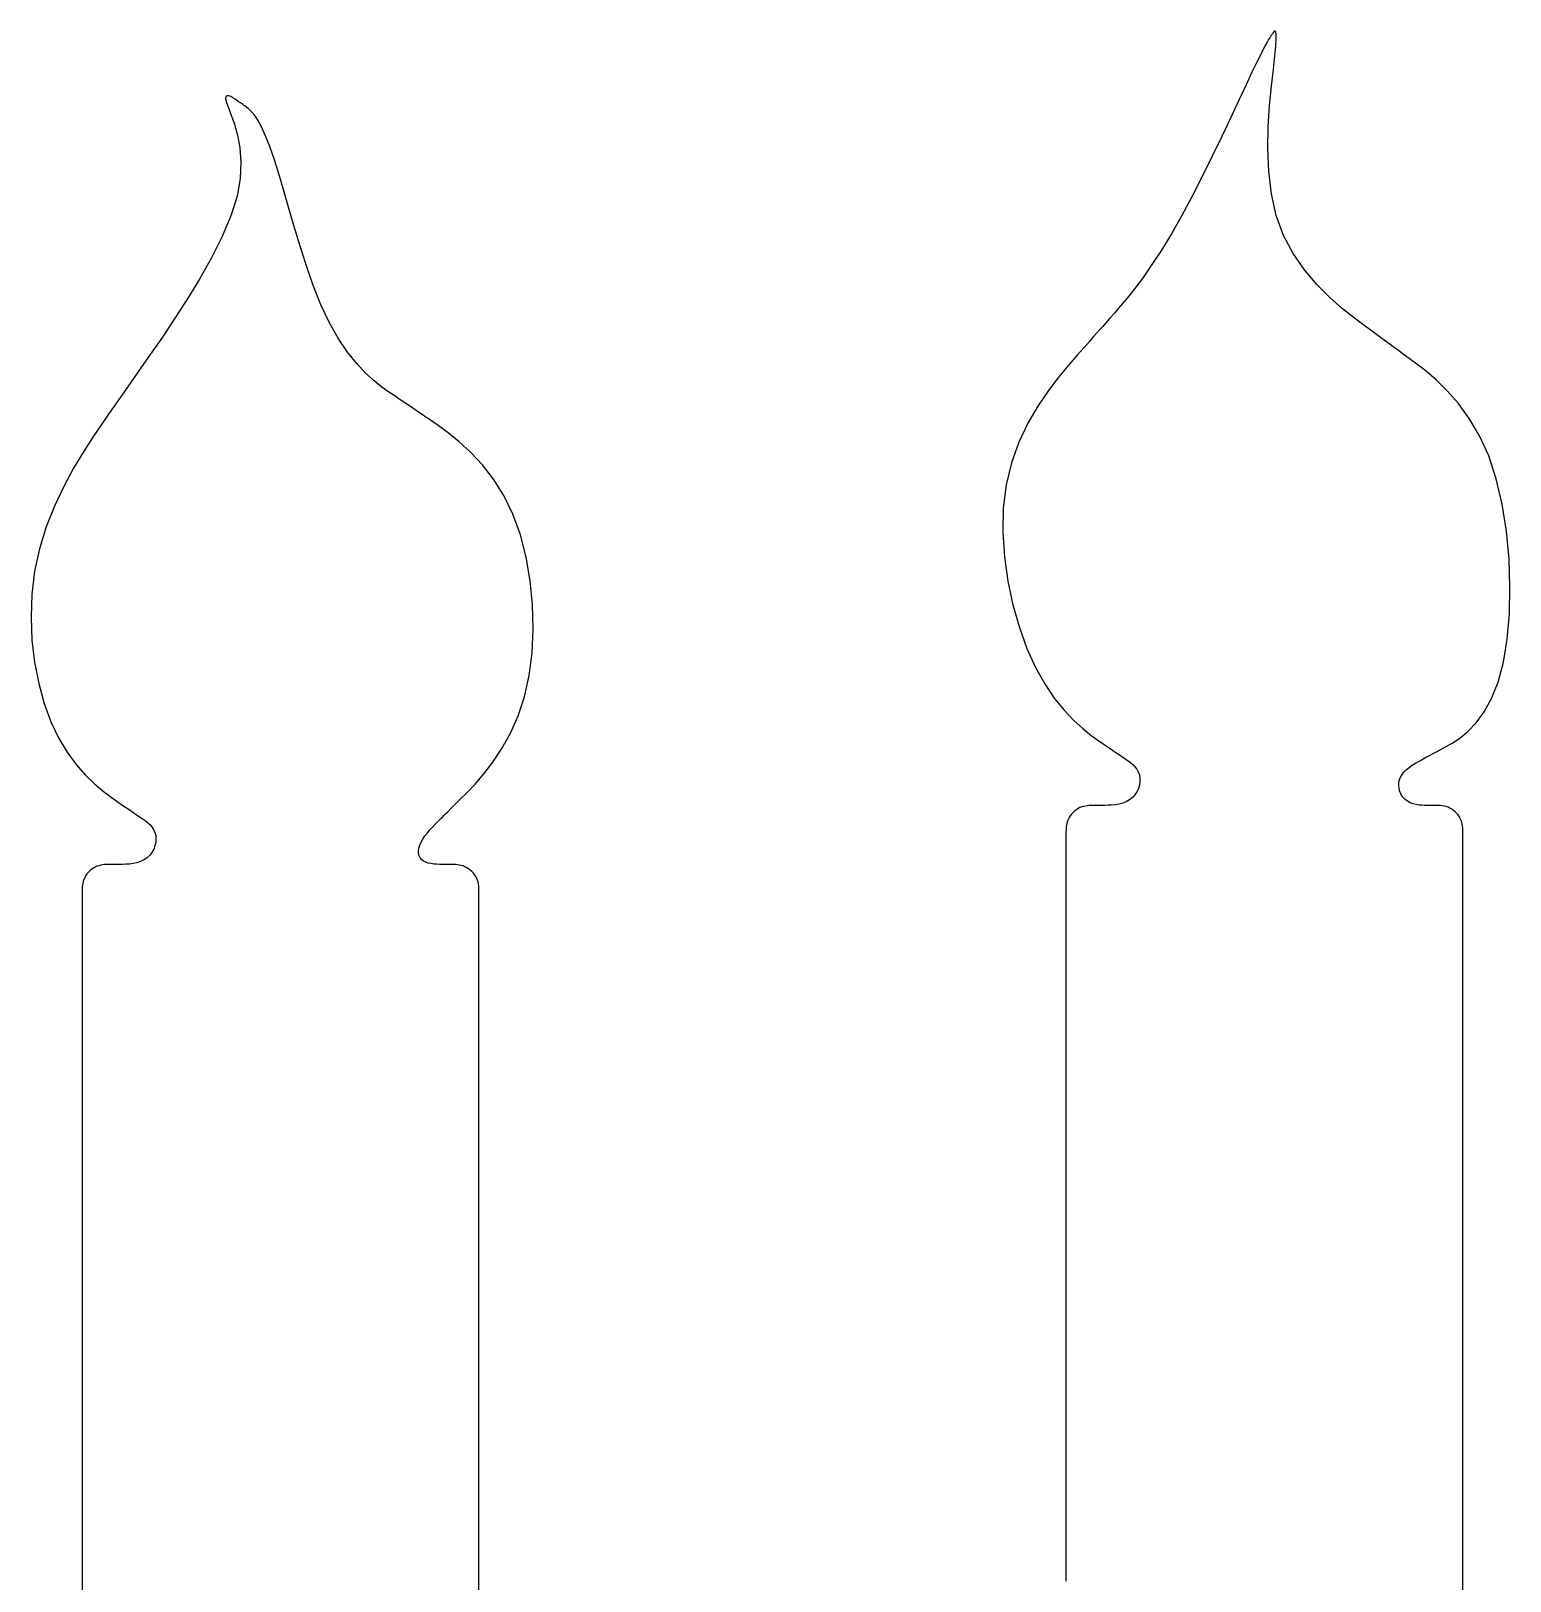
# Model space of a CAD drawing. Extents: x -56 to 56, y -65 to 65.
# Drawn here: x 34.88 to 53.97, y 41.6 to 61.61 of the extents above; entities that cross this region are included whole.
import ezdxf

# ---------------------------------------------------------------- set-up
doc = ezdxf.new("R2010")
doc.units = 0
doc.layers.add('LAYER 1', color=7, linetype='CONTINUOUS')

msp = doc.modelspace()

# ---------------------------------------------------------------- linework, layer by layer
at = {"layer": 'LAYER 1'}
for p, q in [((50.818, 61.438), (50.789, 61.384)), ((50.838, 61.475), (50.818, 61.438)), ((50.853, 61.499), (50.838, 61.475)), ((50.864, 61.516), (50.853, 61.499)), ((50.872, 61.527), (50.864, 61.516)), ((50.878, 61.537), (50.872, 61.527)), ((50.883, 61.544), (50.878, 61.537)), ((50.887, 61.551), (50.883, 61.544)), ((50.892, 61.557), (50.887, 61.551)), ((50.896, 61.564), (50.892, 61.557)), ((50.902, 61.572), (50.896, 61.564)), ((50.909, 61.583), (50.902, 61.572)), ((50.918, 61.596), (50.909, 61.583)), ((50.927, 61.607), (50.918, 61.596)), ((50.937, 61.61), (50.927, 61.607)), ((50.945, 61.6), (50.937, 61.61)), ((50.95, 61.569), (50.945, 61.6)), ((50.946, 61.42), (50.951, 61.511)), ((50.951, 61.511), (50.95, 61.569)), ((50.751, 61.309), (50.702, 61.209)), ((50.789, 61.384), (50.751, 61.309)), ((50.915, 61.114), (50.935, 61.29)), ((50.935, 61.29), (50.946, 61.42)), ((50.639, 61.079), (50.562, 60.916)), ((50.702, 61.209), (50.639, 61.079)), ((50.89, 60.898), (50.915, 61.114)), ((50.562, 60.916), (50.47, 60.719)), ((50.867, 60.65), (50.89, 60.898)), ((37.396, 60.764), (37.392, 60.736)), ((37.392, 60.736), (37.402, 60.689)), ((37.41, 60.775), (37.396, 60.764)), ((37.402, 60.689), (37.428, 60.618)), ((37.431, 60.774), (37.41, 60.775)), ((37.458, 60.764), (37.431, 60.774)), ((37.486, 60.748), (37.458, 60.764)), ((37.514, 60.73), (37.486, 60.748)), ((37.538, 60.713), (37.514, 60.73)), ((37.557, 60.7), (37.538, 60.713)), ((37.572, 60.689), (37.557, 60.7)), ((37.584, 60.681), (37.572, 60.689)), ((37.596, 60.673), (37.584, 60.681)), ((37.608, 60.664), (37.596, 60.673)), ((37.621, 60.655), (37.608, 60.664)), ((37.638, 60.643), (37.621, 60.655)), ((37.66, 60.628), (37.638, 60.643)), ((50.47, 60.719), (50.365, 60.494)), ((50.849, 60.377), (50.867, 60.65)), ((37.428, 60.618), (37.465, 60.524)), ((37.465, 60.524), (37.507, 60.406)), ((37.687, 60.607), (37.66, 60.628)), ((37.719, 60.577), (37.687, 60.607)), ((37.758, 60.533), (37.719, 60.577)), ((37.801, 60.469), (37.758, 60.533)), ((37.85, 60.382), (37.801, 60.469)), ((50.365, 60.494), (50.249, 60.25)), ((37.507, 60.406), (37.547, 60.265)), ((37.547, 60.265), (37.577, 60.101)), ((37.903, 60.267), (37.85, 60.382)), ((37.962, 60.119), (37.903, 60.267)), ((50.249, 60.25), (50.125, 59.993)), ((50.843, 60.09), (50.849, 60.377)), ((37.577, 60.101), (37.59, 59.915)), ((38.026, 59.934), (37.962, 60.119)), ((50.855, 59.798), (50.843, 60.09)), ((37.59, 59.915), (37.58, 59.706)), ((38.094, 59.711), (38.026, 59.934)), ((50.125, 59.993), (49.996, 59.73)), ((37.58, 59.706), (37.539, 59.476)), ((38.168, 59.458), (38.094, 59.711)), ((49.996, 59.73), (49.863, 59.471)), ((50.889, 59.508), (50.855, 59.798)), ((37.539, 59.476), (37.46, 59.225)), ((38.247, 59.186), (38.168, 59.458)), ((49.863, 59.471), (49.73, 59.222)), ((50.951, 59.23), (50.889, 59.508)), ((37.46, 59.225), (37.348, 58.958)), ((38.332, 58.902), (38.247, 59.186)), ((49.73, 59.222), (49.598, 58.99)), ((51.046, 58.972), (50.951, 59.23)), ((37.348, 58.958), (37.21, 58.683)), ((38.422, 58.616), (38.332, 58.902)), ((49.598, 58.99), (49.471, 58.781)), ((51.171, 58.737), (51.046, 58.972)), ((37.21, 58.683), (37.055, 58.408)), ((49.471, 58.781), (49.348, 58.595)), ((51.318, 58.525), (51.171, 58.737)), ((38.519, 58.338), (38.422, 58.616)), ((49.348, 58.595), (49.233, 58.43)), ((51.478, 58.336), (51.318, 58.525)), ((37.055, 58.408), (36.892, 58.141)), ((38.622, 58.076), (38.519, 58.338)), ((49.125, 58.286), (49.027, 58.161)), ((49.233, 58.43), (49.125, 58.286)), ((51.645, 58.169), (51.478, 58.336)), ((36.892, 58.141), (36.729, 57.889)), ((38.731, 57.841), (38.622, 58.076)), ((48.939, 58.056), (48.864, 57.969)), ((49.027, 58.161), (48.939, 58.056)), ((51.809, 58.024), (51.645, 58.169)), ((36.729, 57.889), (36.575, 57.66)), ((38.847, 57.637), (38.731, 57.841)), ((48.752, 57.843), (48.712, 57.797)), ((48.802, 57.898), (48.752, 57.843)), ((48.864, 57.969), (48.802, 57.898)), ((51.963, 57.901), (51.809, 58.024)), ((52.099, 57.799), (51.963, 57.901)), ((36.575, 57.66), (36.439, 57.463)), ((38.965, 57.463), (38.847, 57.637)), ((48.595, 57.665), (48.541, 57.604)), ((48.638, 57.713), (48.595, 57.665)), ((48.675, 57.756), (48.638, 57.713)), ((48.712, 57.797), (48.675, 57.756)), ((52.21, 57.718), (52.099, 57.799)), ((52.296, 57.655), (52.21, 57.718)), ((52.364, 57.605), (52.296, 57.655)), ((36.439, 57.463), (36.327, 57.304)), ((39.084, 57.316), (38.965, 57.463)), ((48.472, 57.526), (48.383, 57.426)), ((48.541, 57.604), (48.472, 57.526)), ((52.422, 57.563), (52.364, 57.605)), ((52.474, 57.524), (52.422, 57.563)), ((52.528, 57.484), (52.474, 57.524)), ((52.591, 57.438), (52.528, 57.484)), ((52.669, 57.382), (52.591, 57.438)), ((36.327, 57.304), (36.241, 57.179)), ((39.199, 57.194), (39.084, 57.316)), ((48.273, 57.299), (48.146, 57.147)), ((48.383, 57.426), (48.273, 57.299)), ((52.767, 57.309), (52.669, 57.382)), ((52.885, 57.218), (52.767, 57.309)), ((36.172, 57.081), (36.116, 57)), ((36.241, 57.179), (36.172, 57.081)), ((39.309, 57.094), (39.199, 57.194)), ((39.41, 57.013), (39.309, 57.094)), ((48.146, 57.147), (48.012, 56.97)), ((53.018, 57.105), (52.885, 57.218)), ((53.159, 56.967), (53.018, 57.105)), ((36.013, 56.853), (35.954, 56.768)), ((36.065, 56.927), (36.013, 56.853)), ((36.116, 57), (36.065, 56.927)), ((39.499, 56.949), (39.41, 57.013)), ((39.574, 56.899), (39.499, 56.949)), ((39.632, 56.859), (39.574, 56.899)), ((39.68, 56.827), (39.632, 56.859)), ((48.012, 56.97), (47.876, 56.769)), ((53.303, 56.803), (53.159, 56.967)), ((35.881, 56.663), (35.789, 56.531)), ((35.954, 56.768), (35.881, 56.663)), ((39.722, 56.799), (39.68, 56.827)), ((39.763, 56.771), (39.722, 56.799)), ((39.808, 56.741), (39.763, 56.771)), ((39.864, 56.703), (39.808, 56.741)), ((39.934, 56.656), (39.864, 56.703)), ((40.024, 56.595), (39.934, 56.656)), ((47.876, 56.769), (47.746, 56.546)), ((53.444, 56.61), (53.303, 56.803)), ((35.789, 56.531), (35.678, 56.368)), ((40.136, 56.518), (40.024, 56.595)), ((40.266, 56.423), (40.136, 56.518)), ((47.746, 56.546), (47.63, 56.301)), ((53.576, 56.385), (53.444, 56.61)), ((35.678, 56.368), (35.556, 56.179)), ((40.408, 56.307), (40.266, 56.423)), ((40.557, 56.17), (40.408, 56.307)), ((47.63, 56.301), (47.533, 56.036)), ((53.694, 56.125), (53.576, 56.385)), ((35.556, 56.179), (35.429, 55.965)), ((40.706, 56.01), (40.557, 56.17)), ((47.533, 56.036), (47.465, 55.752)), ((53.792, 55.828), (53.694, 56.125)), ((35.429, 55.965), (35.302, 55.731)), ((40.85, 55.825), (40.706, 56.01)), ((35.302, 55.731), (35.182, 55.477)), ((40.983, 55.613), (40.85, 55.825)), ((47.465, 55.752), (47.428, 55.451)), ((53.868, 55.501), (53.792, 55.828)), ((35.182, 55.477), (35.075, 55.209)), ((41.1, 55.373), (40.983, 55.613)), ((47.428, 55.451), (47.422, 55.139)), ((53.923, 55.152), (53.868, 55.501)), ((41.196, 55.106), (41.1, 55.373)), ((35.075, 55.209), (34.988, 54.927)), ((41.27, 54.817), (41.196, 55.106)), ((47.422, 55.139), (47.443, 54.823)), ((53.957, 54.793), (53.923, 55.152)), ((34.988, 54.927), (34.926, 54.637)), ((34.926, 54.637), (34.89, 54.34)), ((41.322, 54.513), (41.27, 54.817)), ((47.443, 54.823), (47.488, 54.508)), ((53.969, 54.434), (53.957, 54.793)), ((41.353, 54.201), (41.322, 54.513)), ((47.488, 54.508), (47.553, 54.202)), ((53.961, 54.085), (53.969, 54.434)), ((34.89, 54.34), (34.88, 54.042)), ((34.88, 54.042), (34.892, 53.748)), ((41.361, 53.889), (41.353, 54.201)), ((47.553, 54.202), (47.637, 53.91)), ((53.932, 53.757), (53.961, 54.085)), ((41.347, 53.583), (41.361, 53.889)), ((47.637, 53.91), (47.735, 53.638)), ((34.892, 53.748), (34.926, 53.461)), ((47.735, 53.638), (47.845, 53.394)), ((53.884, 53.461), (53.932, 53.757)), ((34.926, 53.461), (34.979, 53.187)), ((41.31, 53.29), (41.347, 53.583)), ((53.816, 53.205), (53.884, 53.461)), ((41.25, 53.016), (41.31, 53.29)), ((47.845, 53.394), (47.964, 53.182)), ((34.979, 53.187), (35.049, 52.929)), ((47.964, 53.182), (48.087, 52.999)), ((53.731, 52.993), (53.816, 53.205)), ((35.049, 52.929), (35.135, 52.694)), ((41.168, 52.768), (41.25, 53.016)), ((48.087, 52.999), (48.213, 52.843)), ((48.213, 52.843), (48.336, 52.713)), ((53.635, 52.819), (53.731, 52.993)), ((35.135, 52.694), (35.235, 52.484)), ((41.069, 52.545), (41.168, 52.768)), ((48.336, 52.713), (48.455, 52.605)), ((53.424, 52.568), (53.531, 52.679)), ((53.531, 52.679), (53.635, 52.819)), ((35.235, 52.484), (35.345, 52.301)), ((40.958, 52.346), (41.069, 52.545)), ((48.455, 52.605), (48.564, 52.516)), ((48.564, 52.516), (48.662, 52.445)), ((48.662, 52.445), (48.743, 52.389)), ((53.222, 52.417), (53.32, 52.483)), ((53.32, 52.483), (53.424, 52.568)), ((35.345, 52.301), (35.461, 52.142)), ((40.842, 52.171), (40.958, 52.346)), ((48.743, 52.389), (48.807, 52.346)), ((48.807, 52.346), (48.856, 52.313)), ((48.856, 52.313), (48.893, 52.288)), ((48.893, 52.288), (48.919, 52.27)), ((48.919, 52.27), (48.94, 52.256)), ((48.94, 52.256), (48.957, 52.245)), ((48.957, 52.245), (48.973, 52.235)), ((48.973, 52.235), (48.992, 52.222)), ((52.849, 52.214), (52.872, 52.227)), ((52.872, 52.227), (52.893, 52.238)), ((52.893, 52.238), (52.914, 52.249)), ((52.914, 52.249), (52.939, 52.262)), ((52.939, 52.262), (52.97, 52.279)), ((52.97, 52.279), (53.012, 52.301)), ((53.012, 52.301), (53.066, 52.33)), ((53.066, 52.33), (53.136, 52.368)), ((53.136, 52.368), (53.222, 52.417)), ((35.461, 52.142), (35.58, 52.006)), ((40.724, 52.019), (40.842, 52.171)), ((48.992, 52.222), (49.015, 52.207)), ((49.015, 52.207), (49.042, 52.188)), ((49.042, 52.188), (49.07, 52.166)), ((49.07, 52.166), (49.099, 52.141)), ((49.099, 52.141), (49.126, 52.112)), ((49.126, 52.112), (49.151, 52.08)), ((49.151, 52.08), (49.171, 52.045)), ((49.171, 52.045), (49.185, 52.006)), ((52.567, 51.999), (52.595, 52.036)), ((52.595, 52.036), (52.629, 52.071)), ((52.629, 52.071), (52.667, 52.103)), ((52.667, 52.103), (52.708, 52.132)), ((52.708, 52.132), (52.748, 52.158)), ((52.748, 52.158), (52.786, 52.18)), ((52.786, 52.18), (52.821, 52.199)), ((52.821, 52.199), (52.849, 52.214)), ((35.58, 52.006), (35.698, 51.892)), ((35.698, 51.892), (35.81, 51.796)), ((40.508, 51.78), (40.611, 51.889)), ((40.611, 51.889), (40.724, 52.019)), ((49.173, 51.831), (49.153, 51.788)), ((49.186, 51.875), (49.173, 51.831)), ((49.185, 52.006), (49.193, 51.964)), ((49.193, 51.92), (49.186, 51.875)), ((49.193, 51.964), (49.193, 51.92)), ((52.533, 51.875), (52.536, 51.917)), ((52.537, 51.833), (52.533, 51.875)), ((52.536, 51.917), (52.547, 51.959)), ((52.547, 51.793), (52.537, 51.833)), ((52.547, 51.959), (52.567, 51.999)), ((35.81, 51.796), (35.913, 51.718)), ((35.913, 51.718), (36.003, 51.654)), ((36.003, 51.654), (36.076, 51.605)), ((40.351, 51.623), (40.42, 51.692)), ((40.42, 51.692), (40.508, 51.78)), ((48.922, 51.63), (48.873, 51.621)), ((48.97, 51.642), (48.922, 51.63)), ((49.016, 51.66), (48.97, 51.642)), ((49.058, 51.683), (49.016, 51.66)), ((49.095, 51.713), (49.058, 51.683)), ((49.127, 51.748), (49.095, 51.713)), ((49.153, 51.788), (49.127, 51.748)), ((52.564, 51.755), (52.547, 51.793)), ((52.587, 51.72), (52.564, 51.755)), ((52.615, 51.69), (52.587, 51.72)), ((52.647, 51.666), (52.615, 51.69)), ((52.682, 51.647), (52.647, 51.666)), ((52.72, 51.633), (52.682, 51.647)), ((52.758, 51.624), (52.72, 51.633)), ((36.076, 51.605), (36.133, 51.567)), ((36.133, 51.567), (36.175, 51.538)), ((36.175, 51.538), (36.206, 51.517)), ((36.206, 51.517), (36.23, 51.501)), ((36.23, 51.501), (36.248, 51.489)), ((36.248, 51.489), (36.264, 51.478)), ((36.264, 51.478), (36.282, 51.467)), ((36.282, 51.467), (36.302, 51.453)), ((36.302, 51.453), (36.327, 51.436)), ((36.327, 51.436), (36.355, 51.416)), ((40.15, 51.424), (40.171, 51.445)), ((40.171, 51.445), (40.189, 51.463)), ((40.189, 51.463), (40.208, 51.481)), ((40.208, 51.481), (40.23, 51.503)), ((40.23, 51.503), (40.259, 51.532)), ((40.259, 51.532), (40.298, 51.571)), ((40.298, 51.571), (40.351, 51.623)), ((48.267, 51.432), (48.258, 51.408)), ((48.28, 51.456), (48.267, 51.432)), ((48.294, 51.479), (48.28, 51.456)), ((48.311, 51.501), (48.294, 51.479)), ((48.33, 51.521), (48.311, 51.501)), ((48.35, 51.54), (48.33, 51.521)), ((48.372, 51.557), (48.35, 51.54)), ((48.395, 51.571), (48.372, 51.557)), ((48.419, 51.584), (48.395, 51.571)), ((48.443, 51.593), (48.419, 51.584)), ((48.468, 51.6), (48.443, 51.593)), ((48.492, 51.605), (48.468, 51.6)), ((48.516, 51.609), (48.492, 51.605)), ((48.538, 51.611), (48.516, 51.609)), ((48.558, 51.612), (48.538, 51.611)), ((48.576, 51.612), (48.558, 51.612)), ((48.591, 51.612), (48.576, 51.612)), ((48.603, 51.612), (48.591, 51.612)), ((48.613, 51.612), (48.603, 51.612)), ((48.622, 51.612), (48.613, 51.612)), ((48.632, 51.612), (48.622, 51.612)), ((48.644, 51.612), (48.632, 51.612)), ((48.66, 51.612), (48.644, 51.612)), ((48.681, 51.612), (48.66, 51.612)), ((48.707, 51.612), (48.681, 51.612)), ((48.741, 51.613), (48.707, 51.612)), ((48.781, 51.614), (48.741, 51.613)), ((48.826, 51.616), (48.781, 51.614)), ((48.873, 51.621), (48.826, 51.616)), ((52.797, 51.618), (52.758, 51.624)), ((52.833, 51.614), (52.797, 51.618)), ((52.867, 51.613), (52.833, 51.614)), ((52.897, 51.613), (52.867, 51.613)), ((52.921, 51.612), (52.897, 51.613)), ((52.939, 51.612), (52.921, 51.612)), ((52.954, 51.612), (52.939, 51.612)), ((52.965, 51.612), (52.954, 51.612)), ((52.975, 51.612), (52.965, 51.612)), ((52.983, 51.612), (52.975, 51.612)), ((52.993, 51.612), (52.983, 51.612)), ((53.003, 51.612), (52.993, 51.612)), ((53.017, 51.612), (53.003, 51.612)), ((53.033, 51.612), (53.017, 51.612)), ((53.052, 51.612), (53.033, 51.612)), ((53.073, 51.61), (53.052, 51.612)), ((53.096, 51.607), (53.073, 51.61)), ((53.12, 51.603), (53.096, 51.607)), ((53.144, 51.597), (53.12, 51.603)), ((53.169, 51.589), (53.144, 51.597)), ((53.193, 51.578), (53.169, 51.589)), ((53.217, 51.565), (53.193, 51.578)), ((53.239, 51.549), (53.217, 51.565)), ((53.26, 51.531), (53.239, 51.549)), ((53.28, 51.511), (53.26, 51.531)), ((53.298, 51.49), (53.28, 51.511)), ((53.314, 51.468), (53.298, 51.49)), ((53.327, 51.445), (53.314, 51.468)), ((53.338, 51.42), (53.327, 51.445)), ((36.355, 51.416), (36.384, 51.393)), ((36.384, 51.393), (36.412, 51.366)), ((36.412, 51.366), (36.438, 51.335)), ((36.438, 51.335), (36.461, 51.302)), ((36.461, 51.302), (36.479, 51.264)), ((36.479, 51.264), (36.49, 51.224)), ((39.965, 51.218), (39.996, 51.258)), ((39.996, 51.258), (40.029, 51.297)), ((40.029, 51.297), (40.063, 51.334)), ((40.063, 51.334), (40.095, 51.369)), ((40.095, 51.369), (40.125, 51.399)), ((40.125, 51.399), (40.15, 51.424)), ((48.239, 51.293), (48.238, 51.275)), ((48.238, 51.275), (48.238, 51.26)), ((48.238, 51.26), (48.238, 51.248)), ((48.238, 51.248), (48.238, 51.239)), ((48.238, 51.239), (48.238, 51.233)), ((48.238, 51.233), (48.238, 51.229)), ((48.238, 51.229), (48.238, 51.226)), ((48.24, 51.313), (48.239, 51.293)), ((48.242, 51.335), (48.24, 51.313)), ((48.245, 51.359), (48.242, 51.335)), ((48.25, 51.383), (48.245, 51.359)), ((48.258, 51.408), (48.25, 51.383)), ((53.346, 51.396), (53.338, 51.42)), ((53.353, 51.371), (53.346, 51.396)), ((53.357, 51.347), (53.353, 51.371)), ((53.36, 51.325), (53.357, 51.347)), ((53.361, 51.303), (53.36, 51.325)), ((53.362, 51.284), (53.361, 51.303)), ((53.362, 51.268), (53.362, 51.284)), ((53.362, 51.254), (53.362, 51.268)), ((53.362, 51.244), (53.362, 51.254)), ((53.362, 51.236), (53.362, 51.244)), ((53.362, 51.231), (53.362, 51.236)), ((53.362, 51.227), (53.362, 51.231)), ((53.362, 51.225), (53.362, 51.227)), ((36.464, 51.048), (36.441, 51.006)), ((36.48, 51.091), (36.464, 51.048)), ((36.49, 51.136), (36.48, 51.091)), ((36.49, 51.224), (36.493, 51.181)), ((36.493, 51.181), (36.49, 51.136)), ((39.882, 51.026), (39.887, 51.061)), ((39.883, 50.994), (39.882, 51.026)), ((39.887, 51.061), (39.898, 51.098)), ((39.898, 51.098), (39.915, 51.137)), ((39.915, 51.137), (39.938, 51.177)), ((39.938, 51.177), (39.965, 51.218)), ((48.238, 51.226), (48.238, 51.225)), ((48.238, 51.225), (48.238, 51.224)), ((48.238, 51.224), (48.238, 51.224)), ((48.238, 51.224), (48.238, 51.222)), ((48.238, 51.222), (48.238, 51.206)), ((48.238, 51.206), (48.238, 51.163)), ((48.238, 51.163), (48.238, 51.077)), ((48.238, 51.077), (48.238, 50.934)), ((53.362, 51.224), (53.362, 51.225)), ((53.362, 51.217), (53.362, 51.224)), ((53.362, 51.224), (53.362, 51.224)), ((53.362, 51.224), (53.362, 51.224)), ((53.362, 51.189), (53.362, 51.217)), ((53.362, 51.127), (53.362, 51.189)), ((53.362, 51.015), (53.362, 51.127)), ((35.731, 50.827), (35.707, 50.816)), ((35.756, 50.835), (35.731, 50.827)), ((35.78, 50.841), (35.756, 50.835)), ((35.804, 50.845), (35.78, 50.841)), ((35.827, 50.848), (35.804, 50.845)), ((35.848, 50.85), (35.827, 50.848)), ((35.867, 50.85), (35.848, 50.85)), ((35.884, 50.85), (35.867, 50.85)), ((35.897, 50.85), (35.884, 50.85)), ((35.908, 50.85), (35.897, 50.85)), ((35.917, 50.85), (35.908, 50.85)), ((35.927, 50.85), (35.917, 50.85)), ((35.938, 50.85), (35.927, 50.85)), ((35.952, 50.85), (35.938, 50.85)), ((35.97, 50.85), (35.952, 50.85)), ((35.993, 50.85), (35.97, 50.85)), ((36.024, 50.851), (35.993, 50.85)), ((36.061, 50.851), (36.024, 50.851)), ((36.104, 50.853), (36.061, 50.851)), ((36.15, 50.856), (36.104, 50.853)), ((36.198, 50.863), (36.15, 50.856)), ((36.246, 50.873), (36.198, 50.863)), ((36.294, 50.889), (36.246, 50.873)), ((36.338, 50.909), (36.294, 50.889)), ((36.378, 50.936), (36.338, 50.909)), ((36.412, 50.969), (36.378, 50.936)), ((36.441, 51.006), (36.412, 50.969)), ((39.89, 50.964), (39.883, 50.994)), ((39.902, 50.937), (39.89, 50.964)), ((39.921, 50.914), (39.902, 50.937)), ((39.945, 50.895), (39.921, 50.914)), ((39.974, 50.881), (39.945, 50.895)), ((40.007, 50.869), (39.974, 50.881)), ((40.043, 50.861), (40.007, 50.869)), ((40.08, 50.856), (40.043, 50.861)), ((40.116, 50.853), (40.08, 50.856)), ((40.151, 50.851), (40.116, 50.853)), ((40.183, 50.851), (40.151, 50.851)), ((40.209, 50.85), (40.183, 50.851)), ((40.231, 50.85), (40.209, 50.85)), ((40.247, 50.85), (40.231, 50.85)), ((40.26, 50.85), (40.247, 50.85)), ((40.27, 50.85), (40.26, 50.85)), ((40.279, 50.85), (40.27, 50.85)), ((40.288, 50.85), (40.279, 50.85)), ((40.298, 50.85), (40.288, 50.85)), ((40.31, 50.85), (40.298, 50.85)), ((40.325, 50.85), (40.31, 50.85)), ((40.342, 50.85), (40.325, 50.85)), ((40.363, 50.849), (40.342, 50.85)), ((40.385, 50.847), (40.363, 50.849)), ((40.408, 50.843), (40.385, 50.847)), ((40.432, 50.838), (40.408, 50.843)), ((40.457, 50.831), (40.432, 50.838)), ((40.481, 50.822), (40.457, 50.831)), ((48.238, 50.934), (48.238, 50.719)), ((53.362, 50.839), (53.362, 51.015)), ((53.362, 50.585), (53.362, 50.839)), ((35.554, 50.634), (35.548, 50.609)), ((35.562, 50.658), (35.554, 50.634)), ((35.573, 50.683), (35.562, 50.658)), ((35.587, 50.706), (35.573, 50.683)), ((35.602, 50.728), (35.587, 50.706)), ((35.62, 50.749), (35.602, 50.728)), ((35.64, 50.769), (35.62, 50.749)), ((35.661, 50.787), (35.64, 50.769)), ((35.683, 50.803), (35.661, 50.787)), ((35.707, 50.816), (35.683, 50.803)), ((40.505, 50.809), (40.481, 50.822)), ((40.528, 50.795), (40.505, 50.809)), ((40.55, 50.778), (40.528, 50.795)), ((40.57, 50.759), (40.55, 50.778)), ((40.589, 50.739), (40.57, 50.759)), ((40.606, 50.717), (40.589, 50.739)), ((40.621, 50.694), (40.606, 50.717)), ((40.633, 50.67), (40.621, 50.694)), ((40.642, 50.646), (40.633, 50.67)), ((40.65, 50.621), (40.642, 50.646)), ((48.238, 50.719), (48.238, 50.42)), ((35.539, 50.541), (35.538, 50.522)), ((35.538, 50.522), (35.538, 50.506)), ((35.538, 50.506), (35.538, 50.492)), ((35.538, 50.492), (35.538, 50.482)), ((35.538, 50.482), (35.538, 50.474)), ((35.538, 50.474), (35.538, 50.469)), ((35.538, 50.469), (35.538, 50.465)), ((35.538, 50.465), (35.538, 50.463)), ((35.538, 50.463), (35.538, 50.462)), ((35.538, 50.462), (35.538, 50.462)), ((35.538, 50.462), (35.538, 50.462)), ((35.538, 50.462), (35.538, 50.456)), ((35.538, 50.456), (35.538, 50.431)), ((35.538, 50.431), (35.538, 50.375)), ((35.54, 50.563), (35.539, 50.541)), ((35.543, 50.585), (35.54, 50.563)), ((35.548, 50.609), (35.543, 50.585)), ((40.655, 50.597), (40.65, 50.621)), ((40.658, 50.573), (40.655, 50.597)), ((40.661, 50.551), (40.658, 50.573)), ((40.662, 50.531), (40.661, 50.551)), ((40.662, 50.513), (40.662, 50.531)), ((40.662, 50.498), (40.662, 50.513)), ((40.662, 50.486), (40.662, 50.498)), ((40.662, 50.477), (40.662, 50.486)), ((40.662, 50.471), (40.662, 50.477)), ((40.662, 50.467), (40.662, 50.471)), ((40.662, 50.464), (40.662, 50.467)), ((40.662, 50.463), (40.662, 50.464)), ((40.662, 50.462), (40.662, 50.463)), ((40.662, 50.46), (40.662, 50.462)), ((40.662, 50.462), (40.662, 50.462)), ((40.662, 50.446), (40.662, 50.46)), ((40.662, 50.407), (40.662, 50.446)), ((53.362, 50.239), (53.362, 50.585)), ((35.538, 50.375), (35.538, 50.274)), ((35.538, 50.274), (35.538, 50.117)), ((40.662, 50.33), (40.662, 50.407)), ((40.662, 50.202), (40.662, 50.33)), ((48.238, 50.42), (48.238, 50.02)), ((53.362, 49.785), (53.362, 50.239)), ((35.538, 50.117), (35.538, 49.889)), ((40.662, 50.009), (40.662, 50.202)), ((35.538, 49.889), (35.538, 49.577)), ((40.662, 49.74), (40.662, 50.009)), ((48.238, 50.02), (48.238, 49.511)), ((40.662, 49.381), (40.662, 49.74)), ((53.362, 49.23), (53.362, 49.785)), ((35.538, 49.577), (35.538, 49.17)), ((48.238, 49.511), (48.238, 48.913)), ((40.662, 48.925), (40.662, 49.381)), ((53.362, 48.599), (53.362, 49.23)), ((35.538, 49.17), (35.538, 48.672)), ((40.662, 48.388), (40.662, 48.925)), ((48.238, 48.913), (48.238, 48.255)), ((35.538, 48.672), (35.538, 48.106)), ((53.362, 47.922), (53.362, 48.599)), ((40.662, 47.798), (40.662, 48.388)), ((48.238, 48.255), (48.238, 47.566)), ((35.538, 48.106), (35.538, 47.498)), ((53.362, 47.228), (53.362, 47.922)), ((40.662, 47.179), (40.662, 47.798)), ((35.538, 47.498), (35.538, 46.875)), ((48.238, 47.566), (48.238, 46.874)), ((53.362, 46.546), (53.362, 47.228)), ((40.662, 46.558), (40.662, 47.179)), ((35.538, 46.875), (35.538, 46.263)), ((48.238, 46.874), (48.238, 46.209)), ((40.662, 45.961), (40.662, 46.558)), ((53.362, 45.903), (53.362, 46.546)), ((35.538, 46.263), (35.538, 45.686)), ((48.238, 46.209), (48.238, 45.599)), ((40.662, 45.413), (40.662, 45.961)), ((53.362, 45.331), (53.362, 45.903)), ((35.538, 45.686), (35.538, 45.172)), ((48.238, 45.599), (48.238, 45.072)), ((40.662, 44.941), (40.662, 45.413)), ((53.362, 44.855), (53.362, 45.331)), ((35.538, 45.172), (35.538, 44.746)), ((48.238, 45.072), (48.238, 44.654)), ((40.662, 44.565), (40.662, 44.941)), ((53.362, 44.488), (53.362, 44.855)), ((35.538, 44.746), (35.538, 44.416)), ((48.238, 44.654), (48.238, 44.338)), ((40.662, 44.282), (40.662, 44.565)), ((53.362, 44.217), (53.362, 44.488)), ((35.538, 44.416), (35.538, 44.173)), ((40.662, 44.077), (40.662, 44.282)), ((48.238, 44.338), (48.238, 44.11)), ((35.538, 44.173), (35.538, 44.002)), ((40.662, 43.939), (40.662, 44.077)), ((48.238, 44.11), (48.238, 43.956)), ((53.362, 44.027), (53.362, 44.217)), ((53.362, 43.903), (53.362, 44.027)), ((35.538, 44.002), (35.538, 43.891)), ((35.538, 43.891), (35.538, 43.828)), ((35.538, 43.828), (35.538, 43.798)), ((40.662, 43.854), (40.662, 43.939)), ((40.662, 43.809), (40.662, 43.854)), ((48.238, 43.956), (48.238, 43.861)), ((48.238, 43.861), (48.238, 43.811)), ((53.362, 43.832), (53.362, 43.903)), ((53.362, 43.799), (53.362, 43.832)), ((35.538, 43.798), (35.538, 43.789)), ((35.538, 43.789), (35.538, 43.788)), ((35.538, 43.788), (35.538, 43.788)), ((35.538, 43.788), (35.538, 43.788)), ((35.538, 43.788), (35.538, 43.788)), ((35.538, 43.788), (35.538, 43.788)), ((35.538, 43.788), (35.538, 43.788)), ((35.538, 43.788), (35.538, 43.788)), ((35.538, 43.788), (35.538, 43.788)), ((35.538, 43.788), (35.538, 43.788)), ((35.538, 43.788), (35.538, 43.781)), ((35.538, 43.781), (35.538, 43.747)), ((35.538, 43.747), (35.538, 43.67)), ((35.538, 43.67), (35.538, 43.529)), ((40.662, 43.791), (40.662, 43.809)), ((40.662, 43.788), (40.662, 43.791)), ((40.662, 43.788), (40.662, 43.788)), ((40.662, 43.788), (40.662, 43.788)), ((40.662, 43.788), (40.662, 43.788)), ((40.662, 43.786), (40.662, 43.788)), ((40.662, 43.788), (40.662, 43.788)), ((40.662, 43.788), (40.662, 43.788)), ((40.662, 43.788), (40.662, 43.788)), ((40.662, 43.788), (40.662, 43.788)), ((40.662, 43.788), (40.662, 43.788)), ((40.662, 43.768), (40.662, 43.786)), ((40.662, 43.714), (40.662, 43.768)), ((40.662, 43.607), (40.662, 43.714)), ((48.238, 43.811), (48.238, 43.792)), ((48.238, 43.792), (48.238, 43.788)), ((48.238, 43.788), (48.238, 43.788)), ((48.238, 43.788), (48.238, 43.788)), ((48.238, 43.788), (48.238, 43.788)), ((48.238, 43.788), (48.238, 43.788)), ((48.238, 43.788), (48.238, 43.788)), ((48.238, 43.788), (48.238, 43.788)), ((48.238, 43.788), (48.238, 43.788)), ((48.238, 43.788), (48.238, 43.788)), ((48.238, 43.788), (48.238, 43.786)), ((48.238, 43.786), (48.238, 43.768)), ((48.238, 43.768), (48.238, 43.714)), ((48.238, 43.714), (48.238, 43.607)), ((53.362, 43.789), (53.362, 43.799)), ((53.362, 43.788), (53.362, 43.788)), ((53.362, 43.788), (53.362, 43.788)), ((53.362, 43.788), (53.362, 43.788)), ((53.362, 43.788), (53.362, 43.789)), ((53.362, 43.781), (53.362, 43.788)), ((53.362, 43.788), (53.362, 43.788)), ((53.362, 43.788), (53.362, 43.788)), ((53.362, 43.788), (53.362, 43.788)), ((53.362, 43.788), (53.362, 43.788)), ((53.362, 43.788), (53.362, 43.788)), ((53.362, 43.748), (53.362, 43.781)), ((53.362, 43.67), (53.362, 43.748)), ((53.362, 43.529), (53.362, 43.67)), ((35.538, 43.529), (35.538, 43.306)), ((40.662, 43.426), (40.662, 43.607)), ((40.662, 43.153), (40.662, 43.426)), ((48.238, 43.607), (48.238, 43.426)), ((48.238, 43.426), (48.238, 43.153)), ((53.362, 43.306), (53.362, 43.529)), ((35.538, 43.306), (35.538, 42.981)), ((53.362, 42.981), (53.362, 43.306)), ((40.662, 42.77), (40.662, 43.153)), ((48.238, 43.153), (48.238, 42.769)), ((35.538, 42.981), (35.538, 42.537)), ((53.362, 42.537), (53.362, 42.981)), ((40.662, 42.256), (40.662, 42.77)), ((48.238, 42.769), (48.238, 42.256)), ((35.538, 42.537), (35.538, 41.954)), ((53.362, 41.954), (53.362, 42.537)), ((40.662, 41.6), (40.662, 42.256)), ((48.238, 42.256), (48.238, 41.6)), ((35.538, 41.954), (35.538, 41.235)), ((53.362, 41.236), (53.362, 41.954)), ((40.662, 40.825), (40.662, 41.6))]:
    msp.add_line(p, q, dxfattribs=at)

doc.saveas('drawing.dxf')
